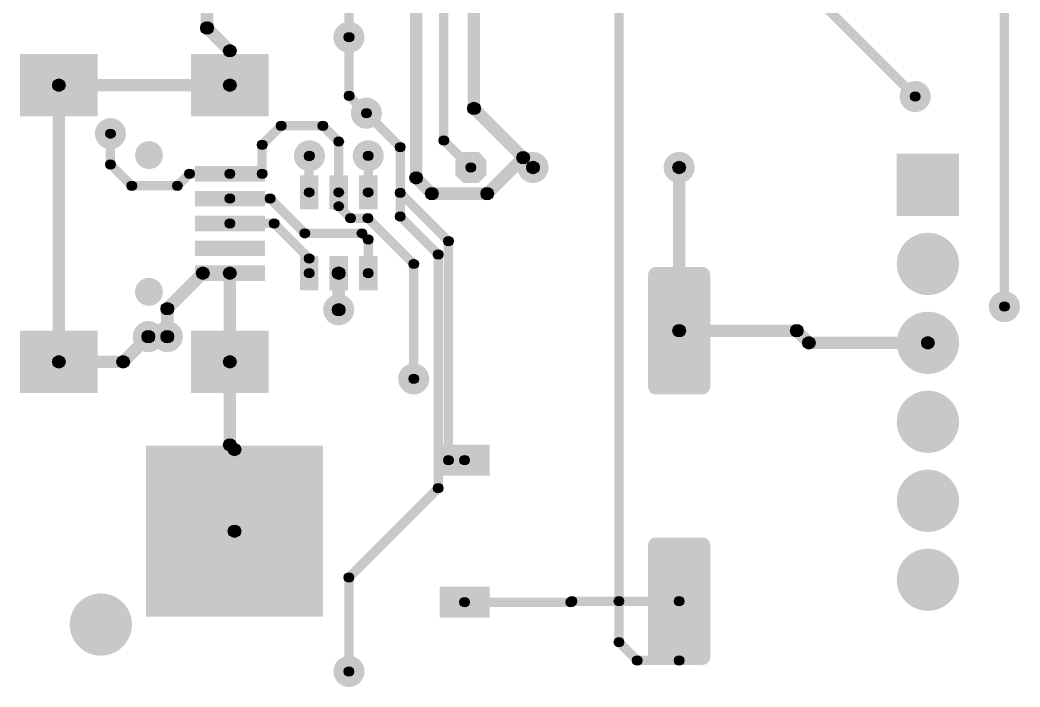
# Model space of a CAD drawing. Header units: millimetres. Extents: x 0 to 3.58, y 0 to 2.95.
# Drawn here: x 0.016 to 1.282, y 0.039 to 0.884 of the extents above; entities that cross this region are included whole.
import ezdxf

# ---------------------------------------------------------------- set-up
doc = ezdxf.new("R2010")
doc.units = ezdxf.units.MM
doc.header["$MEASUREMENT"] = 0
for name, color, linetype in [('PadHoleLayer', 156, 'Continuous'), ('TopLayer', 1, 'Continuous'), ('ViaHoleLayer', 16, 'Continuous')]:
    doc.layers.add(name, color=color, linetype=linetype)

# ---------------------------------------------------------------- blocks, each defined once
blk = doc.blocks.new('CON__PLS_6_9')
at = {"layer": 'PadHoleLayer'}
h = blk.add_hatch(color=156, dxfattribs=at)
edge = h.paths.add_edge_path()
edge.add_arc((-0.25, 0), 0.0217, 0, 360)
h = blk.add_hatch(color=156, dxfattribs=at)
edge = h.paths.add_edge_path()
edge.add_arc((-0.15, 0), 0.0217, 0, 360)
h = blk.add_hatch(color=156, dxfattribs=at)
edge = h.paths.add_edge_path()
edge.add_arc((-0.05, 0), 0.0217, 0, 360)
h = blk.add_hatch(color=156, dxfattribs=at)
edge = h.paths.add_edge_path()
edge.add_arc((0.05, 0), 0.0217, 0, 360)
h = blk.add_hatch(color=156, dxfattribs=at)
edge = h.paths.add_edge_path()
edge.add_arc((0.15, 0), 0.0217, 0, 360)
h = blk.add_hatch(color=156, dxfattribs=at)
edge = h.paths.add_edge_path()
edge.add_arc((0.25, 0), 0.0217, 0, 360)
at = {"layer": 'TopLayer'}
blk.add_hatch(color=1, dxfattribs=at).paths.add_polyline_path([(-0.2894, 0.0394), (-0.2106, 0.0394), (-0.2106, -0.0394), (-0.2894, -0.0394)])
h = blk.add_hatch(color=1, dxfattribs=at)
edge = h.paths.add_edge_path()
edge.add_arc((-0.15, 0), 0.0394, 0, 360)
h = blk.add_hatch(color=1, dxfattribs=at)
edge = h.paths.add_edge_path()
edge.add_arc((-0.05, 0), 0.0394, 0, 360)
h = blk.add_hatch(color=1, dxfattribs=at)
edge = h.paths.add_edge_path()
edge.add_arc((0.05, 0), 0.0394, 0, 360)
h = blk.add_hatch(color=1, dxfattribs=at)
edge = h.paths.add_edge_path()
edge.add_arc((0.15, 0), 0.0394, 0, 360)
h = blk.add_hatch(color=1, dxfattribs=at)
edge = h.paths.add_edge_path()
edge.add_arc((0.25, 0), 0.0394, 0, 360)
blk = doc.blocks.new('USB_MINI_20')
at = {"layer": 'PadHoleLayer'}
h = blk.add_hatch(color=156, dxfattribs=at)
edge = h.paths.add_edge_path()
edge.add_arc((-0.0866, 0.0059), 0.0177, 0, 360)
h = blk.add_hatch(color=156, dxfattribs=at)
edge = h.paths.add_edge_path()
edge.add_arc((0.0866, 0.0059), 0.0177, 0, 360)
at = {"layer": 'TopLayer'}
for points in [[(-0.2146, 0.1575), (-0.1358, 0.1575), (-0.1358, 0.0591), (-0.2146, 0.0591)], [(-0.0728, 0.1526), (-0.0531, 0.1526), (-0.0531, 0.064), (-0.0728, 0.064)], [(-0.0413, 0.1526), (-0.0216, 0.1526), (-0.0216, 0.064), (-0.0413, 0.064)], [(-0.0098, 0.1526), (0.0098, 0.1526), (0.0098, 0.064), (-0.0098, 0.064)], [(0.0217, 0.1526), (0.0413, 0.1526), (0.0413, 0.064), (0.0217, 0.064)], [(0.0531, 0.1526), (0.0728, 0.1526), (0.0728, 0.064), (0.0531, 0.064)], [(0.1358, 0.1575), (0.2146, 0.1575), (0.2146, 0.0591), (0.1358, 0.0591)], [(-0.2146, -0.0591), (-0.1358, -0.0591), (-0.1358, -0.1575), (-0.2146, -0.1575)], [(0.1358, -0.0591), (0.2146, -0.0591), (0.2146, -0.1575), (0.1358, -0.1575)]]:
    blk.add_hatch(color=1, dxfattribs=at).paths.add_polyline_path(points)
h = blk.add_hatch(color=1, dxfattribs=at)
edge = h.paths.add_edge_path()
edge.add_arc((-0.0866, 0.0059), 0.0177, 0, 360)
h = blk.add_hatch(color=1, dxfattribs=at)
edge = h.paths.add_edge_path()
edge.add_arc((0.0866, 0.0059), 0.0177, 0, 360)
blk = doc.blocks.new('369A_13_52')
at = {"layer": 'TopLayer'}
for points in [[(-0.1083, 0.2579), (0.1083, 0.2579), (0.1083, 0.0335), (-0.1083, 0.0335)], [(-0.1096, -0.1142), (-0.0703, -0.1142), (-0.0703, -0.1772), (-0.1096, -0.1772)], [(0.0703, -0.1142), (0.1096, -0.1142), (0.1096, -0.1772), (0.0703, -0.1772)]]:
    blk.add_hatch(color=1, dxfattribs=at).paths.add_polyline_path(points)
blk = doc.blocks.new('SOT23_6_54')
at = {"layer": 'TopLayer'}
for points in [[(-0.0728, 0.0256), (-0.0728, 0.0492), (-0.0295, 0.0492), (-0.0295, 0.0256)], [(0.0295, 0.0256), (0.0295, 0.0492), (0.0728, 0.0492), (0.0728, 0.0256)], [(-0.0728, -0.0118), (-0.0728, 0.0118), (-0.0295, 0.0118), (-0.0295, -0.0118)], [(0.0295, -0.0118), (0.0295, 0.0118), (0.0728, 0.0118), (0.0728, -0.0118)], [(-0.0728, -0.0492), (-0.0728, -0.0256), (-0.0295, -0.0256), (-0.0295, -0.0492)], [(0.0295, -0.0492), (0.0295, -0.0256), (0.0728, -0.0256), (0.0728, -0.0492)]]:
    blk.add_hatch(color=1, dxfattribs=at).paths.add_polyline_path(points)
blk = doc.blocks.new('CAP__D5C2H11_60')
at = {"layer": 'PadHoleLayer'}
h = blk.add_hatch(color=156, dxfattribs=at)
edge = h.paths.add_edge_path()
edge.add_arc((-0.0394, 0), 0.0118, 0, 360)
h = blk.add_hatch(color=156, dxfattribs=at)
edge = h.paths.add_edge_path()
edge.add_arc((0.0394, 0), 0.0118, 0, 360)
at = {"layer": 'TopLayer'}
blk.add_hatch(color=1, dxfattribs=at).paths.add_polyline_path([(-0.0295, 0.0197), (-0.0492, 0.0197), (-0.0591, 0.0098), (-0.0591, -0.0098), (-0.0492, -0.0197), (-0.0295, -0.0197), (-0.0197, -0.0098), (-0.0197, 0.0098)])
h = blk.add_hatch(color=1, dxfattribs=at)
edge = h.paths.add_edge_path()
edge.add_arc((0.0394, 0), 0.0197, 0, 360)
blk = doc.blocks.new('CAP_ELEC_SIZE_G_66')
at = {"layer": 'TopLayer'}
h = blk.add_hatch(color=1, dxfattribs=at)
edge = h.paths.add_edge_path()
edge.add_arc((-0.0295, 0.2421), 0.00984, 90, 180)
edge.add_line((-0.0394, 0.2421), (-0.0394, 0.1004))
edge.add_arc((-0.0295, 0.1004), 0.00984, 180, 270)
edge.add_line((-0.0295, 0.0906), (0.0295, 0.0906))
edge.add_arc((0.0295, 0.1004), 0.00984, 270, 360)
edge.add_line((0.0394, 0.1004), (0.0394, 0.2421))
edge.add_arc((0.0295, 0.2421), 0.00984, 0, 90)
edge.add_line((0.0295, 0.252), (-0.0295, 0.252))
h = blk.add_hatch(color=1, dxfattribs=at)
edge = h.paths.add_edge_path()
edge.add_arc((-0.0295, -0.1004), 0.00984, 90, 180)
edge.add_line((-0.0394, -0.1004), (-0.0394, -0.2421))
edge.add_arc((-0.0295, -0.2421), 0.00984, 180, 270)
edge.add_line((-0.0295, -0.252), (0.0295, -0.252))
edge.add_arc((0.0295, -0.2421), 0.00984, 270, 360)
edge.add_line((0.0394, -0.2421), (0.0394, -0.1004))
edge.add_arc((0.0295, -0.1004), 0.00984, 0, 90)
edge.add_line((0.0295, -0.0906), (-0.0295, -0.0906))

msp = doc.modelspace()

# ---------------------------------------------------------------- hatches: boundary and pattern name
at = {"layer": 'PadHoleLayer'}
h = msp.add_hatch(color=156, dxfattribs=at)
edge = h.paths.add_edge_path()
edge.add_arc((0.1181, 0.1181), 0.0394, 0, 360)
at = {"layer": 'TopLayer'}
for points in [[(0.7801, 0.1476), (0.7683, 0.1476), (0.7683, 1.3428), (0.7801, 1.3428)], [(1.2682, 0.5207), (1.2564, 0.5207), (1.2564, 1.3177), (1.2682, 1.3177)], [(0.5583, 0.7311), (0.5465, 0.7311), (0.5465, 1.0878), (0.5583, 1.0878)], [(0.5984, 0.7717), (0.5827, 0.7717), (0.5827, 0.9961), (0.5984, 0.9961)], [(1.0031, 0.9245), (1.0115, 0.9328), (1.1535, 0.7908), (1.1451, 0.7825)], [(0.2604, 0.8736), (0.2447, 0.8736), (0.2447, 0.9173), (0.2604, 0.9173)], [(0.4384, 0.862), (0.4266, 0.862), (0.4266, 0.9173), (0.4384, 0.9173)], [(0.5252, 0.6837), (0.5094, 0.6837), (0.5094, 0.9027), (0.5252, 0.9027)], [(0.247, 0.868), (0.2581, 0.8792), (0.2871, 0.8502), (0.2759, 0.8391)], [(0.4384, 0.7876), (0.4266, 0.7876), (0.4266, 0.862), (0.4384, 0.862)], [(0.4365, 0.8577), (0.4281, 0.866), (0.4283, 0.8662), (0.4367, 0.8578)], [(0.2894, 0.8012), (0.2736, 0.8012), (0.2736, 0.8447), (0.2894, 0.8447)], [(0.0728, 0.4508), (0.0571, 0.4508), (0.0571, 0.8012), (0.0728, 0.8012)], [(0.065, 0.7933), (0.065, 0.8091), (0.2815, 0.8091), (0.2815, 0.7933)], [(0.4283, 0.7834), (0.4367, 0.7918), (0.4586, 0.7698), (0.4502, 0.7615)], [(0.585, 0.7661), (0.5961, 0.7772), (0.6585, 0.7148), (0.6474, 0.7037)], [(0.4502, 0.7615), (0.4586, 0.7698), (0.5015, 0.7269), (0.4931, 0.7186)], [(0.3265, 0.7215), (0.3181, 0.7298), (0.3421, 0.7538), (0.3505, 0.7455)], [(0.3463, 0.7438), (0.3463, 0.7556), (0.3993, 0.7556), (0.3993, 0.7438)], [(0.3951, 0.7455), (0.4035, 0.7538), (0.4235, 0.7338), (0.4151, 0.7255)], [(0.1362, 0.7007), (0.1244, 0.7007), (0.1244, 0.7397), (0.1362, 0.7397)], [(0.5482, 0.7269), (0.5565, 0.7353), (0.5908, 0.701), (0.5824, 0.6927)], [(0.3282, 0.689), (0.3164, 0.689), (0.3164, 0.7257), (0.3282, 0.7257)], [(0.4252, 0.6654), (0.4134, 0.6654), (0.4134, 0.7297), (0.4252, 0.7297)], [(0.5032, 0.6647), (0.4914, 0.6647), (0.4914, 0.7227), (0.5032, 0.7227)], [(0.3878, 0.6654), (0.376, 0.6654), (0.376, 0.7112), (0.3878, 0.7112)], [(0.3861, 0.7071), (0.3777, 0.7154), (0.3781, 0.7158), (0.3865, 0.7075)], [(0.4626, 0.6654), (0.4508, 0.6654), (0.4508, 0.7117), (0.4626, 0.7117)], [(0.613, 0.6582), (0.6019, 0.6693), (0.6474, 0.7148), (0.6585, 0.7037)], [(0.6474, 0.7037), (0.6585, 0.7148), (0.6709, 0.7024), (0.6598, 0.6913)], [(0.1261, 0.6965), (0.1345, 0.7048), (0.1615, 0.6778), (0.1531, 0.6695)], [(0.8583, 0.4902), (0.8425, 0.4902), (0.8425, 0.6969), (0.8583, 0.6969)], [(0.2192, 0.6695), (0.2108, 0.6778), (0.2261, 0.6931), (0.2345, 0.6848)], [(0.2303, 0.6831), (0.2303, 0.6949), (0.2815, 0.6949), (0.2815, 0.6831)], [(0.2815, 0.6831), (0.2815, 0.6949), (0.3223, 0.6949), (0.3223, 0.6831)], [(0.5118, 0.6781), (0.5229, 0.6892), (0.5428, 0.6693), (0.5317, 0.6582)], [(0.1573, 0.6678), (0.1573, 0.6796), (0.215, 0.6796), (0.215, 0.6678)], [(0.5372, 0.6559), (0.5372, 0.6716), (0.6074, 0.6716), (0.6074, 0.6559)], [(0.2815, 0.6516), (0.2815, 0.6634), (0.3325, 0.6634), (0.3325, 0.6516)], [(0.3283, 0.6533), (0.3366, 0.6616), (0.3806, 0.6177), (0.3722, 0.6094)], [(0.4252, 0.6477), (0.4134, 0.6477), (0.4134, 0.6654), (0.4252, 0.6654)], [(0.5032, 0.6347), (0.4914, 0.6347), (0.4914, 0.6647), (0.5032, 0.6647)], [(0.4931, 0.6605), (0.5015, 0.6688), (0.5625, 0.6078), (0.5541, 0.5995)], [(0.4151, 0.6435), (0.4235, 0.6519), (0.4385, 0.6368), (0.4301, 0.6285)], [(0.4343, 0.6268), (0.4343, 0.6386), (0.4563, 0.6386), (0.4563, 0.6268)], [(0.4521, 0.6285), (0.4605, 0.6368), (0.5185, 0.5788), (0.5101, 0.5705)], [(0.4931, 0.6305), (0.5015, 0.6388), (0.5495, 0.5908), (0.5411, 0.5825)], [(0.2815, 0.6201), (0.2815, 0.6319), (0.3376, 0.6319), (0.3376, 0.6201)], [(0.3334, 0.6218), (0.3418, 0.6302), (0.3861, 0.5858), (0.3777, 0.5775)], [(0.3764, 0.6076), (0.3764, 0.6195), (0.4488, 0.6195), (0.4488, 0.6076)], [(0.4446, 0.6094), (0.453, 0.6177), (0.4609, 0.6098), (0.4525, 0.6015)], [(0.4626, 0.563), (0.4508, 0.563), (0.4508, 0.6057), (0.4626, 0.6057)], [(0.5642, 0.3262), (0.5524, 0.3262), (0.5524, 0.6037), (0.5642, 0.6037)], [(0.5512, 0.2907), (0.5394, 0.2907), (0.5394, 0.5867), (0.5512, 0.5867)], [(0.2473, 0.5551), (0.2473, 0.5709), (0.2815, 0.5709), (0.2815, 0.5551)], [(0.3878, 0.563), (0.376, 0.563), (0.376, 0.5817), (0.3878, 0.5817)], [(0.5202, 0.4291), (0.5084, 0.4291), (0.5084, 0.5747), (0.5202, 0.5747)], [(0.2079, 0.5124), (0.1968, 0.5236), (0.2418, 0.5686), (0.2529, 0.5574)], [(0.2894, 0.4508), (0.2736, 0.4508), (0.2736, 0.563), (0.2894, 0.563)], [(0.4272, 0.5167), (0.4114, 0.5167), (0.4114, 0.563), (0.4272, 0.563)], [(0.2102, 0.4827), (0.1944, 0.4827), (0.1944, 0.518), (0.2102, 0.518)], [(0.8504, 0.4823), (0.8504, 0.498), (0.9993, 0.498), (0.9993, 0.4823)], [(0.9938, 0.4846), (1.0049, 0.4957), (1.0202, 0.4804), (1.0091, 0.4692)], [(0.152, 0.4452), (0.1409, 0.4564), (0.1728, 0.4882), (0.1839, 0.4771)], [(1.0147, 0.4669), (1.0147, 0.4827), (1.1654, 0.4827), (1.1654, 0.4669)], [(0.065, 0.4429), (0.065, 0.4587), (0.1464, 0.4587), (0.1464, 0.4429)], [(0.2894, 0.3456), (0.2736, 0.3456), (0.2736, 0.4508), (0.2894, 0.4508)], [(0.2759, 0.34), (0.2871, 0.3511), (0.293, 0.3452), (0.2818, 0.3341)], [(0.2953, 0.2362), (0.2795, 0.2362), (0.2795, 0.3397), (0.2953, 0.3397)], [(0.5583, 0.3203), (0.5583, 0.3321), (0.5787, 0.3321), (0.5787, 0.3203)], [(0.4365, 0.1735), (0.4281, 0.1818), (0.5411, 0.2948), (0.5495, 0.2865)], [(0.4382, 0.0587), (0.4264, 0.0587), (0.4264, 0.1777), (0.4382, 0.1777)], [(0.5787, 0.1404), (0.5787, 0.1522), (0.7133, 0.1522), (0.7133, 0.1404)], [(0.7147, 0.1417), (0.7147, 0.1535), (0.7742, 0.1535), (0.7742, 0.1417)], [(0.7742, 0.1417), (0.7742, 0.1535), (0.8504, 0.1535), (0.8504, 0.1417)], [(0.7175, 0.1421), (0.7091, 0.1504), (0.7105, 0.1518), (0.7189, 0.1435)], [(0.7801, 0.0958), (0.7683, 0.0958), (0.7683, 0.1476), (0.7801, 0.1476)], [(0.8563, 0.0727), (0.8445, 0.0727), (0.8445, 0.1476), (0.8563, 0.1476)], [(0.77, 0.0916), (0.7784, 0.1), (0.8015, 0.0768), (0.7931, 0.0685)], [(0.7973, 0.0668), (0.7973, 0.0786), (0.8504, 0.0786), (0.8504, 0.0668)]]:
    msp.add_hatch(color=1, dxfattribs=at).paths.add_polyline_path(points)
h = msp.add_hatch(color=1, dxfattribs=at)
edge = h.paths.add_edge_path()
edge.add_arc((0.2526, 0.8736), 0.00787, 0, 360)
h = msp.add_hatch(color=1, dxfattribs=at)
edge = h.paths.add_edge_path()
edge.add_arc((0.2526, 0.8736), 0.00787, 0, 360)
h = msp.add_hatch(color=1, dxfattribs=at)
edge = h.paths.add_edge_path()
edge.add_arc((0.4323, 0.8618), 0.0197, 0, 360)
h = msp.add_hatch(color=1, dxfattribs=at)
edge = h.paths.add_edge_path()
edge.add_arc((0.4323, 0.8618), 0.00591, 0, 360)
h = msp.add_hatch(color=1, dxfattribs=at)
edge = h.paths.add_edge_path()
edge.add_arc((0.4325, 0.862), 0.00591, 0, 360)
h = msp.add_hatch(color=1, dxfattribs=at)
edge = h.paths.add_edge_path()
edge.add_arc((0.4325, 0.862), 0.00591, 0, 360)
h = msp.add_hatch(color=1, dxfattribs=at)
edge = h.paths.add_edge_path()
edge.add_arc((0.4325, 0.862), 0.00591, 0, 360)
h = msp.add_hatch(color=1, dxfattribs=at)
edge = h.paths.add_edge_path()
edge.add_arc((0.2815, 0.8447), 0.00787, 0, 360)
h = msp.add_hatch(color=1, dxfattribs=at)
edge = h.paths.add_edge_path()
edge.add_arc((0.2815, 0.8447), 0.00787, 0, 360)
h = msp.add_hatch(color=1, dxfattribs=at)
edge = h.paths.add_edge_path()
edge.add_arc((0.065, 0.8012), 0.00787, 0, 360)
h = msp.add_hatch(color=1, dxfattribs=at)
edge = h.paths.add_edge_path()
edge.add_arc((0.065, 0.8012), 0.00787, 0, 360)
h = msp.add_hatch(color=1, dxfattribs=at)
edge = h.paths.add_edge_path()
edge.add_arc((0.2815, 0.8012), 0.00787, 0, 360)
h = msp.add_hatch(color=1, dxfattribs=at)
edge = h.paths.add_edge_path()
edge.add_arc((0.2815, 0.8012), 0.00787, 0, 360)
h = msp.add_hatch(color=1, dxfattribs=at)
edge = h.paths.add_edge_path()
edge.add_arc((1.1493, 0.7867), 0.0197, 0, 360)
h = msp.add_hatch(color=1, dxfattribs=at)
edge = h.paths.add_edge_path()
edge.add_arc((0.4325, 0.7876), 0.00591, 0, 360)
h = msp.add_hatch(color=1, dxfattribs=at)
edge = h.paths.add_edge_path()
edge.add_arc((0.4325, 0.7876), 0.00591, 0, 360)
h = msp.add_hatch(color=1, dxfattribs=at)
edge = h.paths.add_edge_path()
edge.add_arc((0.4544, 0.7657), 0.0197, 0, 360)
h = msp.add_hatch(color=1, dxfattribs=at)
edge = h.paths.add_edge_path()
edge.add_arc((1.1493, 0.7867), 0.00591, 0, 360)
h = msp.add_hatch(color=1, dxfattribs=at)
edge = h.paths.add_edge_path()
edge.add_arc((0.5906, 0.7717), 0.00787, 0, 360)
h = msp.add_hatch(color=1, dxfattribs=at)
edge = h.paths.add_edge_path()
edge.add_arc((0.5906, 0.7717), 0.00787, 0, 360)
h = msp.add_hatch(color=1, dxfattribs=at)
edge = h.paths.add_edge_path()
edge.add_arc((0.4544, 0.7657), 0.00591, 0, 360)
h = msp.add_hatch(color=1, dxfattribs=at)
edge = h.paths.add_edge_path()
edge.add_arc((0.4544, 0.7657), 0.00591, 0, 360)
h = msp.add_hatch(color=1, dxfattribs=at)
edge = h.paths.add_edge_path()
edge.add_arc((0.1303, 0.7397), 0.0197, 0, 360)
h = msp.add_hatch(color=1, dxfattribs=at)
edge = h.paths.add_edge_path()
edge.add_arc((0.3463, 0.7497), 0.00591, 0, 360)
h = msp.add_hatch(color=1, dxfattribs=at)
edge = h.paths.add_edge_path()
edge.add_arc((0.3463, 0.7497), 0.00591, 0, 360)
h = msp.add_hatch(color=1, dxfattribs=at)
edge = h.paths.add_edge_path()
edge.add_arc((0.3993, 0.7497), 0.00591, 0, 360)
h = msp.add_hatch(color=1, dxfattribs=at)
edge = h.paths.add_edge_path()
edge.add_arc((0.3993, 0.7497), 0.00591, 0, 360)
h = msp.add_hatch(color=1, dxfattribs=at)
edge = h.paths.add_edge_path()
edge.add_arc((0.1303, 0.7397), 0.00591, 0, 360)
h = msp.add_hatch(color=1, dxfattribs=at)
edge = h.paths.add_edge_path()
edge.add_arc((0.4193, 0.7297), 0.00591, 0, 360)
h = msp.add_hatch(color=1, dxfattribs=at)
edge = h.paths.add_edge_path()
edge.add_arc((0.4193, 0.7297), 0.00591, 0, 360)
h = msp.add_hatch(color=1, dxfattribs=at)
edge = h.paths.add_edge_path()
edge.add_arc((0.5524, 0.7311), 0.00591, 0, 360)
h = msp.add_hatch(color=1, dxfattribs=at)
edge = h.paths.add_edge_path()
edge.add_arc((0.5524, 0.7311), 0.00591, 0, 360)
h = msp.add_hatch(color=1, dxfattribs=at)
edge = h.paths.add_edge_path()
edge.add_arc((0.3223, 0.7257), 0.00591, 0, 360)
h = msp.add_hatch(color=1, dxfattribs=at)
edge = h.paths.add_edge_path()
edge.add_arc((0.3223, 0.7257), 0.00591, 0, 360)
h = msp.add_hatch(color=1, dxfattribs=at)
edge = h.paths.add_edge_path()
edge.add_arc((0.3823, 0.7117), 0.0197, 0, 360)
h = msp.add_hatch(color=1, dxfattribs=at)
edge = h.paths.add_edge_path()
edge.add_arc((0.4567, 0.7117), 0.0197, 0, 360)
h = msp.add_hatch(color=1, dxfattribs=at)
edge = h.paths.add_edge_path()
edge.add_arc((0.4973, 0.7227), 0.00591, 0, 360)
h = msp.add_hatch(color=1, dxfattribs=at)
edge = h.paths.add_edge_path()
edge.add_arc((0.4973, 0.7227), 0.00591, 0, 360)
h = msp.add_hatch(color=1, dxfattribs=at)
edge = h.paths.add_edge_path()
edge.add_arc((0.3819, 0.7112), 0.00591, 0, 360)
h = msp.add_hatch(color=1, dxfattribs=at)
edge = h.paths.add_edge_path()
edge.add_arc((0.3819, 0.7112), 0.00591, 0, 360)
h = msp.add_hatch(color=1, dxfattribs=at)
edge = h.paths.add_edge_path()
edge.add_arc((0.3823, 0.7117), 0.00591, 0, 360)
h = msp.add_hatch(color=1, dxfattribs=at)
edge = h.paths.add_edge_path()
edge.add_arc((0.4567, 0.7117), 0.00591, 0, 360)
h = msp.add_hatch(color=1, dxfattribs=at)
edge = h.paths.add_edge_path()
edge.add_arc((0.6529, 0.7093), 0.00787, 0, 360)
h = msp.add_hatch(color=1, dxfattribs=at)
edge = h.paths.add_edge_path()
edge.add_arc((0.6529, 0.7093), 0.00787, 0, 360)
h = msp.add_hatch(color=1, dxfattribs=at)
edge = h.paths.add_edge_path()
edge.add_arc((0.6529, 0.7093), 0.00787, 0, 360)
h = msp.add_hatch(color=1, dxfattribs=at)
edge = h.paths.add_edge_path()
edge.add_arc((0.8504, 0.6969), 0.0197, 0, 360)
h = msp.add_hatch(color=1, dxfattribs=at)
edge = h.paths.add_edge_path()
edge.add_arc((0.1303, 0.7007), 0.00591, 0, 360)
h = msp.add_hatch(color=1, dxfattribs=at)
edge = h.paths.add_edge_path()
edge.add_arc((0.1303, 0.7007), 0.00591, 0, 360)
h = msp.add_hatch(color=1, dxfattribs=at)
edge = h.paths.add_edge_path()
edge.add_arc((0.5866, 0.6969), 0.00591, 0, 360)
h = msp.add_hatch(color=1, dxfattribs=at)
edge = h.paths.add_edge_path()
edge.add_arc((0.6654, 0.6969), 0.00787, 0, 360)
h = msp.add_hatch(color=1, dxfattribs=at)
edge = h.paths.add_edge_path()
edge.add_arc((0.8504, 0.6969), 0.00787, 0, 360)
h = msp.add_hatch(color=1, dxfattribs=at)
edge = h.paths.add_edge_path()
edge.add_arc((0.2303, 0.689), 0.00591, 0, 360)
h = msp.add_hatch(color=1, dxfattribs=at)
edge = h.paths.add_edge_path()
edge.add_arc((0.2303, 0.689), 0.00591, 0, 360)
h = msp.add_hatch(color=1, dxfattribs=at)
edge = h.paths.add_edge_path()
edge.add_arc((0.2815, 0.689), 0.00591, 0, 360)
h = msp.add_hatch(color=1, dxfattribs=at)
edge = h.paths.add_edge_path()
edge.add_arc((0.2815, 0.689), 0.00591, 0, 360)
h = msp.add_hatch(color=1, dxfattribs=at)
edge = h.paths.add_edge_path()
edge.add_arc((0.3223, 0.689), 0.00591, 0, 360)
h = msp.add_hatch(color=1, dxfattribs=at)
edge = h.paths.add_edge_path()
edge.add_arc((0.3223, 0.689), 0.00591, 0, 360)
h = msp.add_hatch(color=1, dxfattribs=at)
edge = h.paths.add_edge_path()
edge.add_arc((0.5173, 0.6837), 0.00787, 0, 360)
h = msp.add_hatch(color=1, dxfattribs=at)
edge = h.paths.add_edge_path()
edge.add_arc((0.5173, 0.6837), 0.00787, 0, 360)
h = msp.add_hatch(color=1, dxfattribs=at)
edge = h.paths.add_edge_path()
edge.add_arc((0.1573, 0.6737), 0.00591, 0, 360)
h = msp.add_hatch(color=1, dxfattribs=at)
edge = h.paths.add_edge_path()
edge.add_arc((0.1573, 0.6737), 0.00591, 0, 360)
h = msp.add_hatch(color=1, dxfattribs=at)
edge = h.paths.add_edge_path()
edge.add_arc((0.215, 0.6737), 0.00591, 0, 360)
h = msp.add_hatch(color=1, dxfattribs=at)
edge = h.paths.add_edge_path()
edge.add_arc((0.215, 0.6737), 0.00591, 0, 360)
h = msp.add_hatch(color=1, dxfattribs=at)
edge = h.paths.add_edge_path()
edge.add_arc((0.3819, 0.6654), 0.00591, 0, 360)
h = msp.add_hatch(color=1, dxfattribs=at)
edge = h.paths.add_edge_path()
edge.add_arc((0.4193, 0.6654), 0.00591, 0, 360)
h = msp.add_hatch(color=1, dxfattribs=at)
edge = h.paths.add_edge_path()
edge.add_arc((0.4193, 0.6654), 0.00591, 0, 360)
h = msp.add_hatch(color=1, dxfattribs=at)
edge = h.paths.add_edge_path()
edge.add_arc((0.4567, 0.6654), 0.00591, 0, 360)
h = msp.add_hatch(color=1, dxfattribs=at)
edge = h.paths.add_edge_path()
edge.add_arc((0.5372, 0.6638), 0.00787, 0, 360)
h = msp.add_hatch(color=1, dxfattribs=at)
edge = h.paths.add_edge_path()
edge.add_arc((0.5372, 0.6638), 0.00787, 0, 360)
h = msp.add_hatch(color=1, dxfattribs=at)
edge = h.paths.add_edge_path()
edge.add_arc((0.6074, 0.6638), 0.00787, 0, 360)
h = msp.add_hatch(color=1, dxfattribs=at)
edge = h.paths.add_edge_path()
edge.add_arc((0.6074, 0.6638), 0.00787, 0, 360)
h = msp.add_hatch(color=1, dxfattribs=at)
edge = h.paths.add_edge_path()
edge.add_arc((0.2815, 0.6575), 0.00591, 0, 360)
h = msp.add_hatch(color=1, dxfattribs=at)
edge = h.paths.add_edge_path()
edge.add_arc((0.3325, 0.6575), 0.00591, 0, 360)
h = msp.add_hatch(color=1, dxfattribs=at)
edge = h.paths.add_edge_path()
edge.add_arc((0.3325, 0.6575), 0.00591, 0, 360)
h = msp.add_hatch(color=1, dxfattribs=at)
edge = h.paths.add_edge_path()
edge.add_arc((0.4973, 0.6647), 0.00591, 0, 360)
h = msp.add_hatch(color=1, dxfattribs=at)
edge = h.paths.add_edge_path()
edge.add_arc((0.4973, 0.6647), 0.00591, 0, 360)
h = msp.add_hatch(color=1, dxfattribs=at)
edge = h.paths.add_edge_path()
edge.add_arc((0.4973, 0.6647), 0.00591, 0, 360)
h = msp.add_hatch(color=1, dxfattribs=at)
edge = h.paths.add_edge_path()
edge.add_arc((0.4193, 0.6477), 0.00591, 0, 360)
h = msp.add_hatch(color=1, dxfattribs=at)
edge = h.paths.add_edge_path()
edge.add_arc((0.4193, 0.6477), 0.00591, 0, 360)
h = msp.add_hatch(color=1, dxfattribs=at)
edge = h.paths.add_edge_path()
edge.add_arc((0.4343, 0.6327), 0.00591, 0, 360)
h = msp.add_hatch(color=1, dxfattribs=at)
edge = h.paths.add_edge_path()
edge.add_arc((0.4343, 0.6327), 0.00591, 0, 360)
h = msp.add_hatch(color=1, dxfattribs=at)
edge = h.paths.add_edge_path()
edge.add_arc((0.4563, 0.6327), 0.00591, 0, 360)
h = msp.add_hatch(color=1, dxfattribs=at)
edge = h.paths.add_edge_path()
edge.add_arc((0.4563, 0.6327), 0.00591, 0, 360)
h = msp.add_hatch(color=1, dxfattribs=at)
edge = h.paths.add_edge_path()
edge.add_arc((0.4973, 0.6347), 0.00591, 0, 360)
h = msp.add_hatch(color=1, dxfattribs=at)
edge = h.paths.add_edge_path()
edge.add_arc((0.4973, 0.6347), 0.00591, 0, 360)
h = msp.add_hatch(color=1, dxfattribs=at)
edge = h.paths.add_edge_path()
edge.add_arc((0.2815, 0.626), 0.00591, 0, 360)
h = msp.add_hatch(color=1, dxfattribs=at)
edge = h.paths.add_edge_path()
edge.add_arc((0.3376, 0.626), 0.00591, 0, 360)
h = msp.add_hatch(color=1, dxfattribs=at)
edge = h.paths.add_edge_path()
edge.add_arc((0.3376, 0.626), 0.00591, 0, 360)
h = msp.add_hatch(color=1, dxfattribs=at)
edge = h.paths.add_edge_path()
edge.add_arc((0.3764, 0.6135), 0.00591, 0, 360)
h = msp.add_hatch(color=1, dxfattribs=at)
edge = h.paths.add_edge_path()
edge.add_arc((0.3764, 0.6135), 0.00591, 0, 360)
h = msp.add_hatch(color=1, dxfattribs=at)
edge = h.paths.add_edge_path()
edge.add_arc((0.4488, 0.6135), 0.00591, 0, 360)
h = msp.add_hatch(color=1, dxfattribs=at)
edge = h.paths.add_edge_path()
edge.add_arc((0.4488, 0.6135), 0.00591, 0, 360)
h = msp.add_hatch(color=1, dxfattribs=at)
edge = h.paths.add_edge_path()
edge.add_arc((0.4567, 0.6057), 0.00591, 0, 360)
h = msp.add_hatch(color=1, dxfattribs=at)
edge = h.paths.add_edge_path()
edge.add_arc((0.4567, 0.6057), 0.00591, 0, 360)
h = msp.add_hatch(color=1, dxfattribs=at)
edge = h.paths.add_edge_path()
edge.add_arc((0.5583, 0.6037), 0.00591, 0, 360)
h = msp.add_hatch(color=1, dxfattribs=at)
edge = h.paths.add_edge_path()
edge.add_arc((0.5583, 0.6037), 0.00591, 0, 360)
h = msp.add_hatch(color=1, dxfattribs=at)
edge = h.paths.add_edge_path()
edge.add_arc((0.3819, 0.5817), 0.00591, 0, 360)
h = msp.add_hatch(color=1, dxfattribs=at)
edge = h.paths.add_edge_path()
edge.add_arc((0.3819, 0.5817), 0.00591, 0, 360)
h = msp.add_hatch(color=1, dxfattribs=at)
edge = h.paths.add_edge_path()
edge.add_arc((0.5453, 0.5867), 0.00591, 0, 360)
h = msp.add_hatch(color=1, dxfattribs=at)
edge = h.paths.add_edge_path()
edge.add_arc((0.5453, 0.5867), 0.00591, 0, 360)
h = msp.add_hatch(color=1, dxfattribs=at)
edge = h.paths.add_edge_path()
edge.add_arc((0.2473, 0.563), 0.00787, 0, 360)
h = msp.add_hatch(color=1, dxfattribs=at)
edge = h.paths.add_edge_path()
edge.add_arc((0.2473, 0.563), 0.00787, 0, 360)
h = msp.add_hatch(color=1, dxfattribs=at)
edge = h.paths.add_edge_path()
edge.add_arc((0.2815, 0.563), 0.00787, 0, 360)
h = msp.add_hatch(color=1, dxfattribs=at)
edge = h.paths.add_edge_path()
edge.add_arc((0.2815, 0.563), 0.00787, 0, 360)
h = msp.add_hatch(color=1, dxfattribs=at)
edge = h.paths.add_edge_path()
edge.add_arc((0.4193, 0.563), 0.00787, 0, 360)
h = msp.add_hatch(color=1, dxfattribs=at)
edge = h.paths.add_edge_path()
edge.add_arc((0.5143, 0.5747), 0.00591, 0, 360)
h = msp.add_hatch(color=1, dxfattribs=at)
edge = h.paths.add_edge_path()
edge.add_arc((0.5143, 0.5747), 0.00591, 0, 360)
h = msp.add_hatch(color=1, dxfattribs=at)
edge = h.paths.add_edge_path()
edge.add_arc((0.3819, 0.563), 0.00591, 0, 360)
h = msp.add_hatch(color=1, dxfattribs=at)
edge = h.paths.add_edge_path()
edge.add_arc((0.4567, 0.563), 0.00591, 0, 360)
h = msp.add_hatch(color=1, dxfattribs=at)
edge = h.paths.add_edge_path()
edge.add_arc((0.4193, 0.5167), 0.0197, 0, 360)
h = msp.add_hatch(color=1, dxfattribs=at)
edge = h.paths.add_edge_path()
edge.add_arc((1.2623, 0.5207), 0.0197, 0, 360)
h = msp.add_hatch(color=1, dxfattribs=at)
edge = h.paths.add_edge_path()
edge.add_arc((0.2023, 0.518), 0.00787, 0, 360)
h = msp.add_hatch(color=1, dxfattribs=at)
edge = h.paths.add_edge_path()
edge.add_arc((0.2023, 0.518), 0.00787, 0, 360)
h = msp.add_hatch(color=1, dxfattribs=at)
edge = h.paths.add_edge_path()
edge.add_arc((0.4193, 0.5167), 0.00787, 0, 360)
h = msp.add_hatch(color=1, dxfattribs=at)
edge = h.paths.add_edge_path()
edge.add_arc((1.2623, 0.5207), 0.00591, 0, 360)
h = msp.add_hatch(color=1, dxfattribs=at)
edge = h.paths.add_edge_path()
edge.add_arc((0.1783, 0.4827), 0.0197, 0, 360)
h = msp.add_hatch(color=1, dxfattribs=at)
edge = h.paths.add_edge_path()
edge.add_arc((0.2023, 0.4827), 0.0197, 0, 360)
h = msp.add_hatch(color=1, dxfattribs=at)
edge = h.paths.add_edge_path()
edge.add_arc((0.8504, 0.4902), 0.00787, 0, 360)
h = msp.add_hatch(color=1, dxfattribs=at)
edge = h.paths.add_edge_path()
edge.add_arc((0.8504, 0.4902), 0.00787, 0, 360)
h = msp.add_hatch(color=1, dxfattribs=at)
edge = h.paths.add_edge_path()
edge.add_arc((0.9993, 0.4902), 0.00787, 0, 360)
h = msp.add_hatch(color=1, dxfattribs=at)
edge = h.paths.add_edge_path()
edge.add_arc((0.9993, 0.4902), 0.00787, 0, 360)
h = msp.add_hatch(color=1, dxfattribs=at)
edge = h.paths.add_edge_path()
edge.add_arc((0.1783, 0.4827), 0.00787, 0, 360)
h = msp.add_hatch(color=1, dxfattribs=at)
edge = h.paths.add_edge_path()
edge.add_arc((0.2023, 0.4827), 0.00787, 0, 360)
h = msp.add_hatch(color=1, dxfattribs=at)
edge = h.paths.add_edge_path()
edge.add_arc((1.0147, 0.4748), 0.00787, 0, 360)
h = msp.add_hatch(color=1, dxfattribs=at)
edge = h.paths.add_edge_path()
edge.add_arc((1.0147, 0.4748), 0.00787, 0, 360)
h = msp.add_hatch(color=1, dxfattribs=at)
edge = h.paths.add_edge_path()
edge.add_arc((1.1654, 0.4748), 0.00787, 0, 360)
h = msp.add_hatch(color=1, dxfattribs=at)
edge = h.paths.add_edge_path()
edge.add_arc((0.065, 0.4508), 0.00787, 0, 360)
h = msp.add_hatch(color=1, dxfattribs=at)
edge = h.paths.add_edge_path()
edge.add_arc((0.065, 0.4508), 0.00787, 0, 360)
h = msp.add_hatch(color=1, dxfattribs=at)
edge = h.paths.add_edge_path()
edge.add_arc((0.1464, 0.4508), 0.00787, 0, 360)
h = msp.add_hatch(color=1, dxfattribs=at)
edge = h.paths.add_edge_path()
edge.add_arc((0.1464, 0.4508), 0.00787, 0, 360)
h = msp.add_hatch(color=1, dxfattribs=at)
edge = h.paths.add_edge_path()
edge.add_arc((0.2815, 0.4508), 0.00787, 0, 360)
h = msp.add_hatch(color=1, dxfattribs=at)
edge = h.paths.add_edge_path()
edge.add_arc((0.2815, 0.4508), 0.00787, 0, 360)
h = msp.add_hatch(color=1, dxfattribs=at)
edge = h.paths.add_edge_path()
edge.add_arc((0.5143, 0.4291), 0.0197, 0, 360)
h = msp.add_hatch(color=1, dxfattribs=at)
edge = h.paths.add_edge_path()
edge.add_arc((0.5143, 0.4291), 0.00591, 0, 360)
h = msp.add_hatch(color=1, dxfattribs=at)
edge = h.paths.add_edge_path()
edge.add_arc((0.2815, 0.3456), 0.00787, 0, 360)
h = msp.add_hatch(color=1, dxfattribs=at)
edge = h.paths.add_edge_path()
edge.add_arc((0.2815, 0.3456), 0.00787, 0, 360)
h = msp.add_hatch(color=1, dxfattribs=at)
edge = h.paths.add_edge_path()
edge.add_arc((0.2874, 0.3397), 0.00787, 0, 360)
h = msp.add_hatch(color=1, dxfattribs=at)
edge = h.paths.add_edge_path()
edge.add_arc((0.2874, 0.3397), 0.00787, 0, 360)
h = msp.add_hatch(color=1, dxfattribs=at)
edge = h.paths.add_edge_path()
edge.add_arc((0.5583, 0.3262), 0.00591, 0, 360)
h = msp.add_hatch(color=1, dxfattribs=at)
edge = h.paths.add_edge_path()
edge.add_arc((0.5583, 0.3262), 0.00591, 0, 360)
h = msp.add_hatch(color=1, dxfattribs=at)
edge = h.paths.add_edge_path()
edge.add_arc((0.5787, 0.3262), 0.00591, 0, 360)
h = msp.add_hatch(color=1, dxfattribs=at)
edge = h.paths.add_edge_path()
edge.add_arc((0.5453, 0.2907), 0.00591, 0, 360)
h = msp.add_hatch(color=1, dxfattribs=at)
edge = h.paths.add_edge_path()
edge.add_arc((0.5453, 0.2907), 0.00591, 0, 360)
h = msp.add_hatch(color=1, dxfattribs=at)
edge = h.paths.add_edge_path()
edge.add_arc((0.2874, 0.2362), 0.00787, 0, 360)
h = msp.add_hatch(color=1, dxfattribs=at)
edge = h.paths.add_edge_path()
edge.add_arc((0.4323, 0.1777), 0.00591, 0, 360)
h = msp.add_hatch(color=1, dxfattribs=at)
edge = h.paths.add_edge_path()
edge.add_arc((0.4323, 0.1777), 0.00591, 0, 360)
h = msp.add_hatch(color=1, dxfattribs=at)
edge = h.paths.add_edge_path()
edge.add_arc((0.1181, 0.1181), 0.0394, 0, 360)
h = msp.add_hatch(color=1, dxfattribs=at)
edge = h.paths.add_edge_path()
edge.add_arc((0.5787, 0.1463), 0.00591, 0, 360)
h = msp.add_hatch(color=1, dxfattribs=at)
edge = h.paths.add_edge_path()
edge.add_arc((0.7133, 0.1463), 0.00591, 0, 360)
h = msp.add_hatch(color=1, dxfattribs=at)
edge = h.paths.add_edge_path()
edge.add_arc((0.7133, 0.1463), 0.00591, 0, 360)
h = msp.add_hatch(color=1, dxfattribs=at)
edge = h.paths.add_edge_path()
edge.add_arc((0.7147, 0.1476), 0.00591, 0, 360)
h = msp.add_hatch(color=1, dxfattribs=at)
edge = h.paths.add_edge_path()
edge.add_arc((0.7147, 0.1476), 0.00591, 0, 360)
h = msp.add_hatch(color=1, dxfattribs=at)
edge = h.paths.add_edge_path()
edge.add_arc((0.7742, 0.1476), 0.00591, 0, 360)
h = msp.add_hatch(color=1, dxfattribs=at)
edge = h.paths.add_edge_path()
edge.add_arc((0.7742, 0.1476), 0.00591, 0, 360)
h = msp.add_hatch(color=1, dxfattribs=at)
edge = h.paths.add_edge_path()
edge.add_arc((0.7742, 0.1476), 0.00591, 0, 360)
h = msp.add_hatch(color=1, dxfattribs=at)
edge = h.paths.add_edge_path()
edge.add_arc((0.7742, 0.1476), 0.00591, 0, 360)
h = msp.add_hatch(color=1, dxfattribs=at)
edge = h.paths.add_edge_path()
edge.add_arc((0.8504, 0.1476), 0.00591, 0, 360)
h = msp.add_hatch(color=1, dxfattribs=at)
edge = h.paths.add_edge_path()
edge.add_arc((0.8504, 0.1476), 0.00591, 0, 360)
h = msp.add_hatch(color=1, dxfattribs=at)
edge = h.paths.add_edge_path()
edge.add_arc((0.7742, 0.0958), 0.00591, 0, 360)
h = msp.add_hatch(color=1, dxfattribs=at)
edge = h.paths.add_edge_path()
edge.add_arc((0.7742, 0.0958), 0.00591, 0, 360)
h = msp.add_hatch(color=1, dxfattribs=at)
edge = h.paths.add_edge_path()
edge.add_arc((0.4323, 0.0587), 0.0197, 0, 360)
h = msp.add_hatch(color=1, dxfattribs=at)
edge = h.paths.add_edge_path()
edge.add_arc((0.7973, 0.0727), 0.00591, 0, 360)
h = msp.add_hatch(color=1, dxfattribs=at)
edge = h.paths.add_edge_path()
edge.add_arc((0.7973, 0.0727), 0.00591, 0, 360)
h = msp.add_hatch(color=1, dxfattribs=at)
edge = h.paths.add_edge_path()
edge.add_arc((0.8504, 0.0727), 0.00591, 0, 360)
h = msp.add_hatch(color=1, dxfattribs=at)
edge = h.paths.add_edge_path()
edge.add_arc((0.8504, 0.0727), 0.00591, 0, 360)
h = msp.add_hatch(color=1, dxfattribs=at)
edge = h.paths.add_edge_path()
edge.add_arc((0.4323, 0.0587), 0.00591, 0, 360)
at = {"layer": 'ViaHoleLayer'}
h = msp.add_hatch(color=16, dxfattribs=at)
edge = h.paths.add_edge_path()
edge.add_arc((0.4323, 0.8618), 0.0118, 0, 360)
h = msp.add_hatch(color=16, dxfattribs=at)
edge = h.paths.add_edge_path()
edge.add_arc((1.1493, 0.7867), 0.0118, 0, 360)
h = msp.add_hatch(color=16, dxfattribs=at)
edge = h.paths.add_edge_path()
edge.add_arc((0.4544, 0.7657), 0.0118, 0, 360)
h = msp.add_hatch(color=16, dxfattribs=at)
edge = h.paths.add_edge_path()
edge.add_arc((0.1303, 0.7397), 0.0118, 0, 360)
h = msp.add_hatch(color=16, dxfattribs=at)
edge = h.paths.add_edge_path()
edge.add_arc((0.3823, 0.7117), 0.0118, 0, 360)
h = msp.add_hatch(color=16, dxfattribs=at)
edge = h.paths.add_edge_path()
edge.add_arc((0.4567, 0.7117), 0.0118, 0, 360)
h = msp.add_hatch(color=16, dxfattribs=at)
edge = h.paths.add_edge_path()
edge.add_arc((0.8504, 0.6969), 0.0118, 0, 360)
h = msp.add_hatch(color=16, dxfattribs=at)
edge = h.paths.add_edge_path()
edge.add_arc((1.2623, 0.5207), 0.0118, 0, 360)
h = msp.add_hatch(color=16, dxfattribs=at)
edge = h.paths.add_edge_path()
edge.add_arc((0.4193, 0.5167), 0.0118, 0, 360)
h = msp.add_hatch(color=16, dxfattribs=at)
edge = h.paths.add_edge_path()
edge.add_arc((0.1783, 0.4827), 0.0118, 0, 360)
h = msp.add_hatch(color=16, dxfattribs=at)
edge = h.paths.add_edge_path()
edge.add_arc((0.2023, 0.4827), 0.0118, 0, 360)
h = msp.add_hatch(color=16, dxfattribs=at)
edge = h.paths.add_edge_path()
edge.add_arc((0.5143, 0.4291), 0.0118, 0, 360)
h = msp.add_hatch(color=16, dxfattribs=at)
edge = h.paths.add_edge_path()
edge.add_arc((0.4323, 0.0587), 0.0118, 0, 360)

# ---------------------------------------------------------------- linework, layer by layer
at = {"layer": 'TopLayer'}
for centre, radius in [((0.2526, 0.8736), 0.00787), ((0.2526, 0.8736), 0.00787), ((0.4323, 0.8618), 0.00591), ((0.4325, 0.862), 0.00591), ((0.4325, 0.862), 0.00591), ((0.4325, 0.862), 0.00591), ((0.2815, 0.8447), 0.00787), ((0.2815, 0.8447), 0.00787), ((0.065, 0.8012), 0.00787), ((0.065, 0.8012), 0.00787), ((0.2815, 0.8012), 0.00787), ((0.2815, 0.8012), 0.00787), ((0.4325, 0.7876), 0.00591), ((0.4325, 0.7876), 0.00591), ((1.1493, 0.7867), 0.00591), ((0.5906, 0.7717), 0.00787), ((0.5906, 0.7717), 0.00787), ((0.4544, 0.7657), 0.00591), ((0.4544, 0.7657), 0.00591), ((0.3463, 0.7497), 0.00591), ((0.3463, 0.7497), 0.00591), ((0.3993, 0.7497), 0.00591), ((0.3993, 0.7497), 0.00591), ((0.1303, 0.7397), 0.00591), ((0.4193, 0.7297), 0.00591), ((0.4193, 0.7297), 0.00591), ((0.5524, 0.7311), 0.00591), ((0.5524, 0.7311), 0.00591), ((0.3223, 0.7257), 0.00591), ((0.3223, 0.7257), 0.00591), ((0.4973, 0.7227), 0.00591), ((0.4973, 0.7227), 0.00591), ((0.3819, 0.7112), 0.00591), ((0.3819, 0.7112), 0.00591), ((0.3823, 0.7117), 0.00591), ((0.4567, 0.7117), 0.00591), ((0.6529, 0.7093), 0.00787), ((0.6529, 0.7093), 0.00787), ((0.6529, 0.7093), 0.00787), ((0.1303, 0.7007), 0.00591), ((0.1303, 0.7007), 0.00591), ((0.5866, 0.6969), 0.00591), ((0.6654, 0.6969), 0.00787), ((0.8504, 0.6969), 0.00787), ((0.2303, 0.689), 0.00591), ((0.2303, 0.689), 0.00591), ((0.2815, 0.689), 0.00591), ((0.2815, 0.689), 0.00591), ((0.3223, 0.689), 0.00591), ((0.3223, 0.689), 0.00591), ((0.5173, 0.6837), 0.00787), ((0.5173, 0.6837), 0.00787), ((0.1573, 0.6737), 0.00591), ((0.1573, 0.6737), 0.00591), ((0.215, 0.6737), 0.00591), ((0.215, 0.6737), 0.00591), ((0.3819, 0.6654), 0.00591), ((0.4193, 0.6654), 0.00591), ((0.4193, 0.6654), 0.00591), ((0.4567, 0.6654), 0.00591), ((0.5372, 0.6638), 0.00787), ((0.5372, 0.6638), 0.00787), ((0.6074, 0.6638), 0.00787), ((0.6074, 0.6638), 0.00787), ((0.2815, 0.6575), 0.00591), ((0.3325, 0.6575), 0.00591), ((0.3325, 0.6575), 0.00591), ((0.4973, 0.6647), 0.00591), ((0.4973, 0.6647), 0.00591), ((0.4973, 0.6647), 0.00591), ((0.4193, 0.6477), 0.00591), ((0.4193, 0.6477), 0.00591), ((0.4343, 0.6327), 0.00591), ((0.4343, 0.6327), 0.00591), ((0.4563, 0.6327), 0.00591), ((0.4563, 0.6327), 0.00591), ((0.4973, 0.6347), 0.00591), ((0.4973, 0.6347), 0.00591), ((0.2815, 0.626), 0.00591), ((0.3376, 0.626), 0.00591), ((0.3376, 0.626), 0.00591), ((0.3764, 0.6135), 0.00591), ((0.3764, 0.6135), 0.00591), ((0.4488, 0.6135), 0.00591), ((0.4488, 0.6135), 0.00591), ((0.4567, 0.6057), 0.00591), ((0.4567, 0.6057), 0.00591), ((0.5583, 0.6037), 0.00591), ((0.5583, 0.6037), 0.00591), ((0.3819, 0.5817), 0.00591), ((0.3819, 0.5817), 0.00591), ((0.5453, 0.5867), 0.00591), ((0.5453, 0.5867), 0.00591), ((0.2473, 0.563), 0.00787), ((0.2473, 0.563), 0.00787), ((0.2815, 0.563), 0.00787), ((0.2815, 0.563), 0.00787), ((0.4193, 0.563), 0.00787), ((0.5143, 0.5747), 0.00591), ((0.5143, 0.5747), 0.00591), ((0.3819, 0.563), 0.00591), ((0.4567, 0.563), 0.00591), ((0.2023, 0.518), 0.00787), ((0.2023, 0.518), 0.00787), ((0.4193, 0.5167), 0.00787), ((1.2623, 0.5207), 0.00591), ((0.8504, 0.4902), 0.00787), ((0.8504, 0.4902), 0.00787), ((0.9993, 0.4902), 0.00787), ((0.9993, 0.4902), 0.00787), ((0.1783, 0.4827), 0.00787), ((0.2023, 0.4827), 0.00787), ((1.0147, 0.4748), 0.00787), ((1.0147, 0.4748), 0.00787), ((1.1654, 0.4748), 0.00787), ((0.065, 0.4508), 0.00787), ((0.065, 0.4508), 0.00787), ((0.1464, 0.4508), 0.00787), ((0.1464, 0.4508), 0.00787), ((0.2815, 0.4508), 0.00787), ((0.2815, 0.4508), 0.00787), ((0.5143, 0.4291), 0.00591), ((0.2815, 0.3456), 0.00787), ((0.2815, 0.3456), 0.00787), ((0.2874, 0.3397), 0.00787), ((0.2874, 0.3397), 0.00787), ((0.5583, 0.3262), 0.00591), ((0.5583, 0.3262), 0.00591), ((0.5787, 0.3262), 0.00591), ((0.5453, 0.2907), 0.00591), ((0.5453, 0.2907), 0.00591), ((0.2874, 0.2362), 0.00787), ((0.4323, 0.1777), 0.00591), ((0.4323, 0.1777), 0.00591), ((0.5787, 0.1463), 0.00591), ((0.7133, 0.1463), 0.00591), ((0.7133, 0.1463), 0.00591), ((0.7147, 0.1476), 0.00591), ((0.7147, 0.1476), 0.00591), ((0.7742, 0.1476), 0.00591), ((0.7742, 0.1476), 0.00591), ((0.7742, 0.1476), 0.00591), ((0.7742, 0.1476), 0.00591), ((0.8504, 0.1476), 0.00591), ((0.8504, 0.1476), 0.00591), ((0.7742, 0.0958), 0.00591), ((0.7742, 0.0958), 0.00591), ((0.7973, 0.0727), 0.00591), ((0.7973, 0.0727), 0.00591), ((0.8504, 0.0727), 0.00591), ((0.8504, 0.0727), 0.00591), ((0.4323, 0.0587), 0.00591)]:
    msp.add_circle(centre, radius, dxfattribs=at)

# ---------------------------------------------------------------- block references
for name, p, rotation in [('USB_MINI_20', (0.1732, 0.626), 270), ('CON__PLS_6_9', (1.1654, 0.4248), 270), ('SOT23_6_54', (0.4193, 0.6142), 90), ('369A_13_52', (0.4331, 0.2362), 90)]:
    msp.add_blockref(name, p, dxfattribs=dict(rotation=rotation))
for name, p in [('CAP__D5C2H11_60', (0.626, 0.6969)), ('CAP_ELEC_SIZE_G_66', (0.8504, 0.3189))]:
    msp.add_blockref(name, p)

doc.saveas('drawing.dxf')
